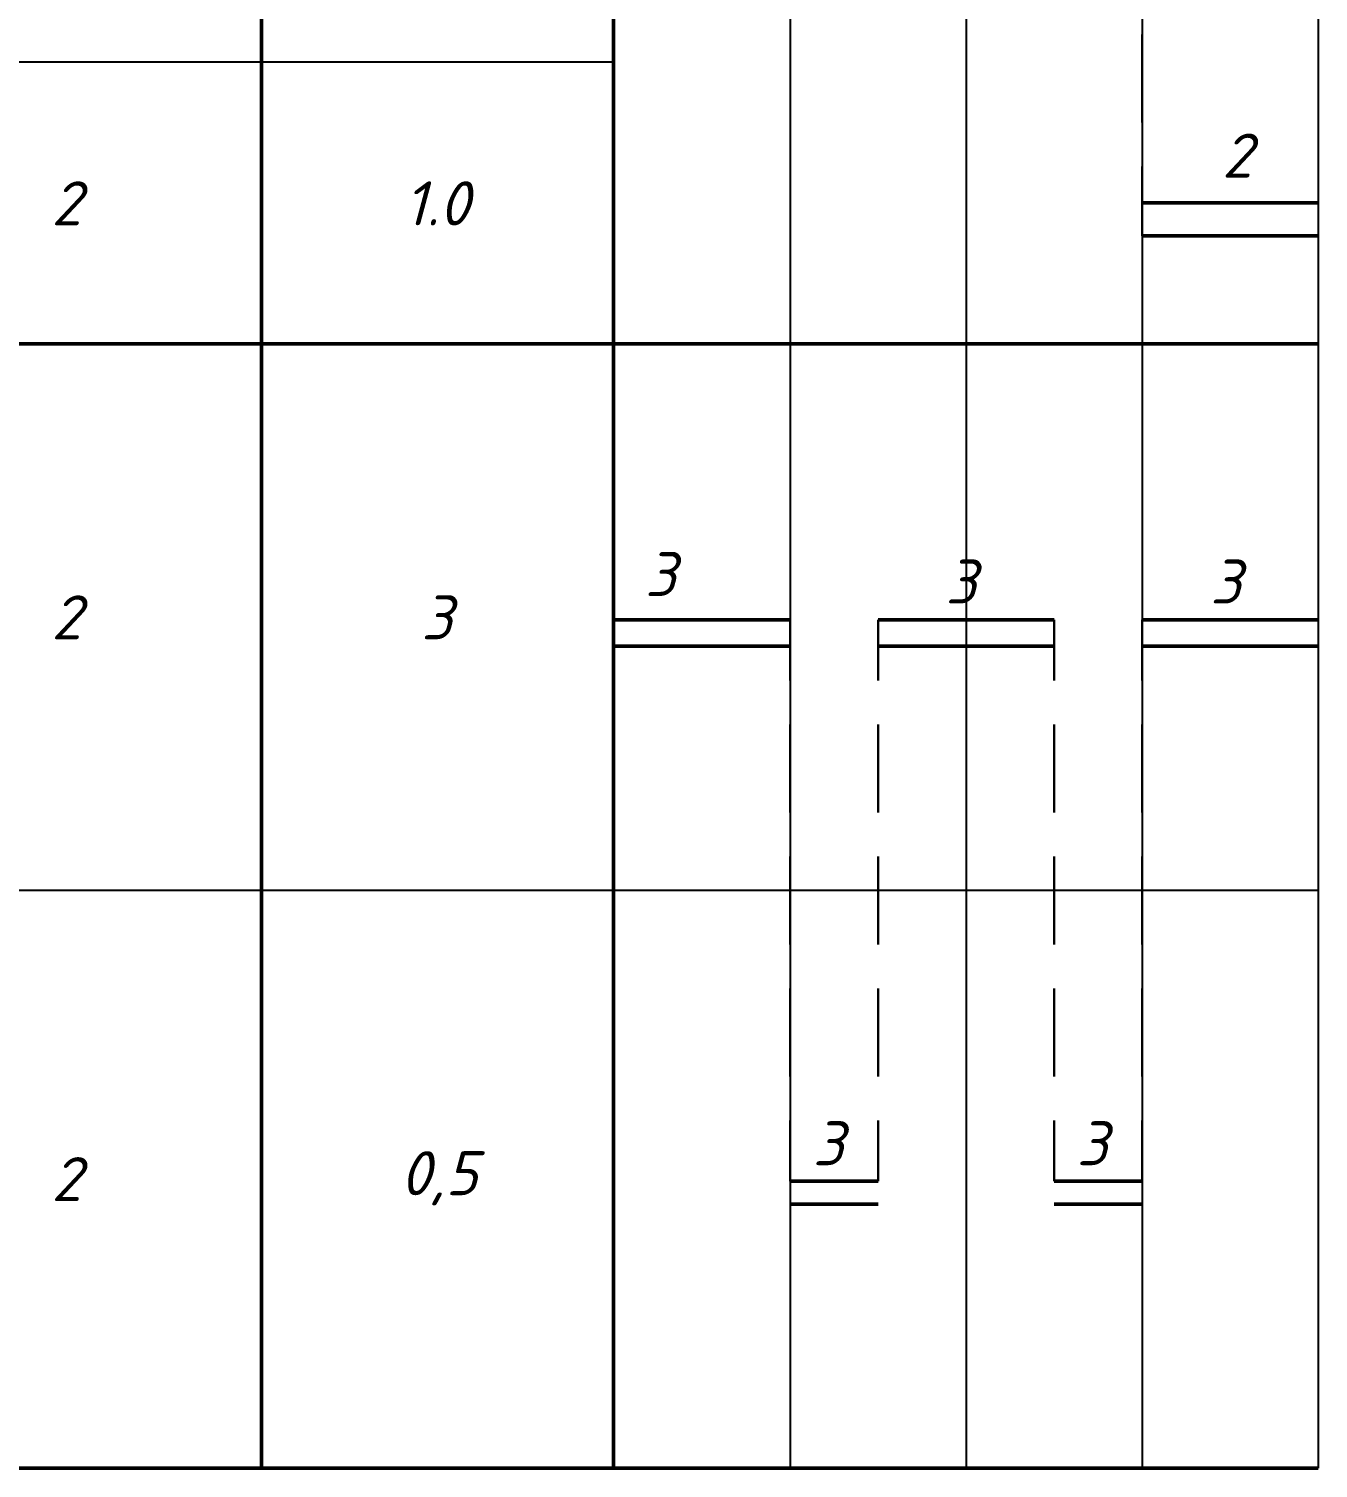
# Model space of a CAD drawing. Header units: millimetres. Extents: x 2279 to 5236, y 896 to 2828.
# Drawn here: x 4564.5 to 4637.7, y 2049.1 to 2130.8 of the extents above; entities that cross this region are included whole.
import ezdxf

# ---------------------------------------------------------------- set-up
doc = ezdxf.new("R2010")
doc.units = ezdxf.units.MM
for name, color, linetype in [('PDF _!!ОСНОВНАЯ', 7, 'Continuous'), ('PDF _!!ТОНКАЯ', 7, 'Continuous'), ('PDF _Текст', 7, 'Continuous')]:
    doc.layers.add(name, color=color, linetype=linetype)
doc.styles.add('PDF ISOCPEUR Italic', font='isocpeui.ttf')

msp = doc.modelspace()

# ---------------------------------------------------------------- linework, layer by layer
at = {"layer": 'PDF _!!ОСНОВНАЯ', "lineweight": 50}
for points in [[(4627.749, 2120.883), (4637.74, 2120.883)], [(4627.749, 2119.02), (4637.74, 2119.02)], [(4597.734, 2097.218), (4607.767, 2097.218)], [(4612.763, 2097.218), (4622.754, 2097.218)], [(4627.749, 2097.218), (4637.74, 2097.218)], [(4597.734, 2095.736), (4607.767, 2095.736)], [(4612.763, 2095.736), (4622.754, 2095.736)], [(4627.749, 2095.736), (4637.74, 2095.736)], [(4607.767, 2065.382), (4612.763, 2065.382)], [(4622.754, 2065.382), (4627.749, 2065.382)], [(4607.767, 2064.07), (4612.763, 2064.07)], [(4622.754, 2064.07), (4627.749, 2064.07)]]:
    msp.add_lwpolyline(points, dxfattribs=at)
at = {"layer": 'PDF _!!ТОНКАЯ', "lineweight": 50}
for points in [[(4637.74, 2049.083), (4340.762, 2049.083), (4340.762, 2190.862), (4637.74, 2190.862), (4637.74, 2160.889), (4340.762, 2160.889)], [(4577.752, 2190.862), (4577.752, 2049.083)], [(4597.734, 2190.862), (4597.734, 2049.083)], [(4340.762, 2112.882), (4637.74, 2112.882)]]:
    msp.add_lwpolyline(points, dxfattribs=at)
at = {"layer": 'PDF _!!ТОНКАЯ', "lineweight": 25}
for points in [[(4607.767, 2160.889), (4607.767, 2049.083)], [(4617.758, 2160.889), (4617.758, 2049.083)], [(4627.749, 2160.889), (4627.749, 2049.083)], [(4637.74, 2160.889), (4637.74, 2049.083)], [(4340.762, 2128.884), (4597.734, 2128.884)], [(4340.762, 2112.882), (4597.734, 2112.882)], [(4340.762, 2081.893), (4637.74, 2081.893)]]:
    msp.add_lwpolyline(points, dxfattribs=at)
at = {"layer": 'PDF _!!ТОНКАЯ', "lineweight": 30}
for points in [[(4627.749, 2125.455), (4627.749, 2130.451)], [(4627.749, 2119.02), (4627.749, 2122.957)], [(4607.767, 2093.789), (4607.767, 2097.218)], [(4612.763, 2093.789), (4612.763, 2097.218)], [(4622.754, 2093.789), (4622.754, 2097.218)], [(4627.749, 2093.789), (4627.749, 2097.218)], [(4607.767, 2086.295), (4607.767, 2091.291)], [(4612.763, 2086.295), (4612.763, 2091.291)], [(4622.754, 2086.295), (4622.754, 2091.291)], [(4627.749, 2086.295), (4627.749, 2091.291)], [(4607.767, 2078.802), (4607.767, 2083.798)], [(4612.763, 2078.802), (4612.763, 2083.798)], [(4622.754, 2078.802), (4622.754, 2083.798)], [(4627.749, 2078.802), (4627.749, 2083.798)], [(4607.767, 2071.309), (4607.767, 2076.304)], [(4612.763, 2071.309), (4612.763, 2076.304)], [(4622.754, 2071.309), (4622.754, 2076.304)], [(4627.749, 2071.309), (4627.749, 2076.304)], [(4607.767, 2065.382), (4607.767, 2068.811)], [(4612.763, 2065.382), (4612.763, 2068.811)], [(4622.754, 2065.382), (4622.754, 2068.811)], [(4627.749, 2065.382), (4627.749, 2068.811)]]:
    msp.add_lwpolyline(points, dxfattribs=at)

# ---------------------------------------------------------------- texts
at = {"layer": 'PDF _Текст', "attachment_point": 7, "style": 'PDF ISOCPEUR Italic'}
for s, insert, char_height in [('2', (4632.279, 2122.322), 2.5), ('2', (4565.814, 2119.613), 2.5), ('1.0', (4585.838, 2119.613), 2.4999), ('3', (4599.512, 2098.573), 2.5), ('3', (4616.573, 2098.149), 2.5), ('3', (4631.602, 2098.149), 2.5), ('2', (4565.814, 2096.117), 2.5), ('3', (4586.812, 2096.117), 2.5), ('3', (4609.037, 2066.271), 2.5), ('3', (4624.024, 2066.271), 2.5), ('2', (4565.814, 2064.239), 2.5), ('0,5', (4585.626, 2063.993), 2.4999)]:
    msp.add_mtext(s, dxfattribs=dict(at, insert=insert, char_height=char_height))

doc.saveas('drawing.dxf')
